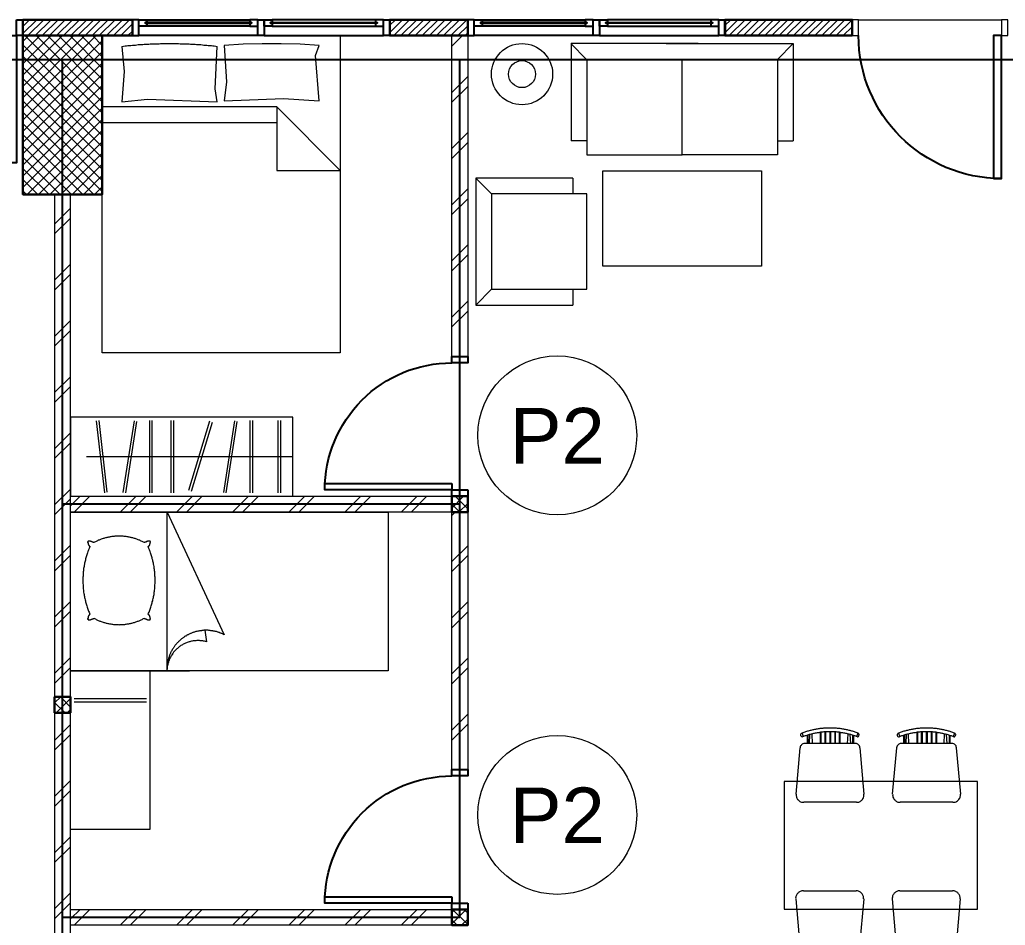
# Model space of a CAD drawing. Header units: millimetres. Extents: x -108 to 351, y -17 to 192.
# Drawn here: x 5.93 to 12.13, y 7.65 to 13.35 of the extents above; entities that cross this region are included whole.
import ezdxf
from ezdxf.enums import TextEntityAlignment as Align

# ---------------------------------------------------------------- set-up
doc = ezdxf.new("R2010")
doc.units = ezdxf.units.MM
for name, color, linetype, lineweight in [('ars', 11, 'Continuous', 0), ('KOL', 1, 'Continuous', 30), ('KOLOM', 4, 'Continuous', 9), ('lan', 7, 'Continuous', 15), ('NOT', 7, 'Continuous', 20), ('tem', 5, 'Continuous', 20)]:
    doc.layers.add(name, color=color, linetype=linetype, lineweight=lineweight)
doc.layers.add('as', color=1, linetype='Continuous', plot=False)
doc.layers.add('Kusen', color=30, linetype='Continuous')
doc.styles.add('S', font='simplex', dxfattribs={"width": 0.75})
doc.styles.get("Standard").update_dxf_attribs({"font": 'arial.ttf'})

# ---------------------------------------------------------------- blocks, each defined once
blk = doc.blocks.new('k2')
at = {"layer": 'ars'}
h = blk.add_hatch(dxfattribs=at)
h.set_pattern_fill('_USER', color=256, scale=0.05, angle=45, double=1, pattern_type=0)
h.set_pattern_definition([(45, (0, -5), (-0.03535534, 0.03535534), []), (135, (0, -5), (-0.03535534, -0.03535534), [])])
h.paths.add_polyline_path([(-0.25, -0.5), (0.25, -0.5), (0.25, 0.5), (-0.25, 0.5)])
at = {"layer": 'KOL'}
blk.add_lwpolyline([(-0.25, -0.5), (0.25, -0.5), (0.25, 0.5), (-0.25, 0.5)], close=True, dxfattribs=at)
blk = doc.blocks.new('K 10.10')
at = {"layer": 'ars'}
h = blk.add_hatch(dxfattribs=at)
h.set_pattern_fill('_USER', color=256, scale=0.05, angle=45, double=1, pattern_type=0)
h.set_pattern_definition([(45, (0, 0), (-0.035355339, 0.035355339), []), (135, (0, 0), (-0.035355339, -0.035355339), [])])
h.paths.add_polyline_path([(1560.5383, 1380.4069), (1560.6383, 1380.4069), (1560.6383, 1380.5069), (1560.5383, 1380.5069)])
at = {"layer": 'KOL'}
blk.add_lwpolyline([(1560.5383, 1380.4069), (1560.6383, 1380.4069), (1560.6383, 1380.5069), (1560.5383, 1380.5069)], close=True, dxfattribs=at)
blk = doc.blocks.new('P.80')
at = {"layer": 'Kusen'}
for points in [[(-69.8094, -74.8368), (-69.7694, -74.8368), (-69.7694, -74.0368), (-69.8094, -74.0368)], [(-70.6094, -74.9368), (-70.5694, -74.9368), (-70.5694, -74.8368), (-70.6094, -74.8368)], [(-69.7694, -74.9368), (-69.7294, -74.9368), (-69.7294, -74.8368), (-69.7694, -74.8368)]]:
    blk.add_lwpolyline(points, close=True, dxfattribs=at)
blk.add_arc((-69.7694, -74.8368), 0.8, 90, 180, dxfattribs=at)
blk = doc.blocks.new('BED1')
at = {"color": 0, "linetype": 'Continuous'}
for points in [[(1.9976, 0), (1.9976, 1.4976), (0, 1.4976), (0, 0), (1.9976, 0)], [(1.5484, 1.0993), (1.1489, 1.0993), (1.1489, 1.4976), (1.5484, 1.0993)], [(1.9346, 1.3656), (1.9443, 1.2458), (1.9467, 1.1259), (1.9467, 1.0061), (1.9443, 0.8862), (1.9346, 0.7663), (1.707, 0.7809), (1.586, 0.7663), (1.6017, 1.1404), (1.586, 1.3656), (1.8717, 1.3426), (1.9346, 1.3656)], [(1.4492, 1.0993), (1.4492, 0)], [(1.5484, 1.0993), (1.5484, 0)], [(1.9298, 0.1235), (1.7724, 0.138), (1.5799, 0.1235), (1.5981, 0.2833), (1.5799, 0.7228), (1.6634, 0.7094), (1.9298, 0.7228)], [(1.9298, 0.1235), (1.931, 0.1332), (1.9322, 0.1429), (1.9334, 0.1513), (1.9346, 0.161), (1.9346, 0.1707), (1.9358, 0.1804), (1.937, 0.1889), (1.9383, 0.1985), (1.9383, 0.2082), (1.9395, 0.2179), (1.9407, 0.2264), (1.9407, 0.2361), (1.9419, 0.2458), (1.9419, 0.2542), (1.9431, 0.2639), (1.9431, 0.2736), (1.9443, 0.2833), (1.9443, 0.2918), (1.9455, 0.3015), (1.9455, 0.3111), (1.9455, 0.3208), (1.9467, 0.3293), (1.9467, 0.339), (1.9467, 0.3487), (1.9467, 0.3584), (1.9479, 0.3668), (1.9479, 0.3765), (1.9479, 0.3862), (1.9479, 0.3959), (1.9479, 0.4044), (1.9479, 0.414), (1.9479, 0.4237), (1.9479, 0.4334), (1.9479, 0.4419), (1.9479, 0.4516), (1.9479, 0.4613), (1.9479, 0.4709), (1.9479, 0.4794), (1.9467, 0.4891), (1.9467, 0.4988), (1.9467, 0.5085), (1.9467, 0.5169), (1.9455, 0.5266), (1.9455, 0.5363), (1.9455, 0.546), (1.9443, 0.5545), (1.9443, 0.5642), (1.9431, 0.5738), (1.9431, 0.5835), (1.9419, 0.592), (1.9419, 0.6017), (1.9407, 0.6114), (1.9407, 0.6199), (1.9395, 0.6295), (1.9383, 0.6392), (1.9383, 0.6489), (1.937, 0.6574), (1.9358, 0.6671), (1.9346, 0.6768), (1.9346, 0.6864), (1.9334, 0.6949), (1.9322, 0.7046), (1.931, 0.7143), (1.9298, 0.7228)]]:
    blk.add_lwpolyline(points, dxfattribs=at)
blk = doc.blocks.new('LEMARI1')
for points in [[(0.6998, 0.4988), (-0.6998, 0.4988)], [(-0.6998, 0), (0.6998, 0), (0.6998, 0.4988), (-0.6998, 0.4988), (-0.6998, 0)], [(-0.5387, 0.4758), (-0.4855, 0.023)], [(-0.4685, 0.0254), (-0.5206, 0.477)], [(-0.3002, 0.4746), (-0.3705, 0.0242)], [(-0.3523, 0.0218), (-0.2821, 0.4709)], [(-0.2034, 0.477), (-0.2034, 0.0218)], [(-0.1852, 0.0218), (-0.1852, 0.477)], [(-0.0678, 0.477), (-0.0678, 0.0218)], [(-0.0496, 0.0218), (-0.0496, 0.477)], [(0.1755, 0.4722), (0.0436, 0.0363)], [(0.0605, 0.0315), (0.1937, 0.4673)], [(0.3317, 0.4746), (0.2627, 0.0242)], [(0.2797, 0.0218), (0.3499, 0.4709)], [(0.4286, 0.477), (0.4286, 0.0218)], [(0.4467, 0.0218), (0.4467, 0.477)], [(0.6053, 0.477), (0.6053, 0.0218)], [(0.6235, 0.0218), (0.6235, 0.477)], [(0.6998, 0.2494), (-0.5993, 0.2494)]]:
    blk.add_lwpolyline(points)
blk = doc.blocks.new('MEJA MAKAN')
for points in [[(0.4025, 1.2167), (-0.4025, 1.2167)], [(-0.4025, 1.2167), (-0.4025, 0)], [(0.4025, 0), (0.4025, 1.2167)], [(-0.6301, 1.1186), (-0.6362, 1.1174), (-0.641, 1.115), (-0.6447, 1.1126), (-0.6495, 1.109), (-0.6519, 1.1053), (-0.6544, 1.1005), (-0.6556, 1.0956), (-0.6568, 1.0896)], [(-0.3372, 1.1429), (-0.6301, 1.1186)], [(-0.2863, 1.0956), (-0.2863, 1.1005), (-0.2875, 1.1053), (-0.2887, 1.1102), (-0.29, 1.115), (-0.2924, 1.1199), (-0.2948, 1.1235), (-0.2984, 1.1271), (-0.3008, 1.1308), (-0.3057, 1.1344), (-0.3093, 1.1368), (-0.3142, 1.1392), (-0.3178, 1.1416), (-0.3226, 1.1429), (-0.3275, 1.1429), (-0.3323, 1.1441), (-0.3372, 1.1429)], [(0.3214, 1.1404), (0.3166, 1.1404), (0.3117, 1.1404), (0.3069, 1.1392), (0.3021, 1.138), (0.2972, 1.1368), (0.2936, 1.1344), (0.2887, 1.132), (0.2851, 1.1283), (0.2815, 1.1247), (0.2791, 1.1211), (0.2766, 1.1174), (0.2742, 1.1126), (0.2718, 1.1077), (0.2706, 1.1029), (0.2706, 1.0981), (0.2706, 1.0932)], [(0.3214, 1.1404), (0.6144, 1.115)], [(-0.7185, 1.1114), (-0.7209, 1.1053), (-0.7234, 1.0993), (-0.7258, 1.0944), (-0.727, 1.0884), (-0.7294, 1.0835), (-0.7306, 1.0775), (-0.7318, 1.0726), (-0.7343, 1.0666), (-0.7355, 1.0605), (-0.7367, 1.0557), (-0.7391, 1.0496), (-0.7403, 1.0436), (-0.7415, 1.0387), (-0.7427, 1.0327), (-0.7439, 1.0266), (-0.7452, 1.0218), (-0.7452, 1.0157), (-0.7464, 1.0097), (-0.7476, 1.0048), (-0.7488, 0.9988), (-0.7488, 0.9927), (-0.75, 0.9867), (-0.75, 0.9818), (-0.7512, 0.9758), (-0.7512, 0.9697), (-0.7524, 0.9637), (-0.7524, 0.9588), (-0.7524, 0.9528), (-0.7524, 0.9467), (-0.7536, 0.9407), (-0.7536, 0.9358), (-0.7536, 0.9298), (-0.7536, 0.9237), (-0.7536, 0.9177), (-0.7524, 0.9128), (-0.7524, 0.9068), (-0.7524, 0.9007), (-0.7524, 0.8947), (-0.7512, 0.8898), (-0.7512, 0.8838), (-0.75, 0.8777), (-0.75, 0.8717), (-0.7488, 0.8668), (-0.7488, 0.8608), (-0.7476, 0.8547), (-0.7464, 0.8487), (-0.7452, 0.8438), (-0.7452, 0.8378), (-0.7439, 0.8317), (-0.7427, 0.8269), (-0.7415, 0.8208), (-0.7403, 0.8148), (-0.7391, 0.8099), (-0.7367, 0.8039), (-0.7355, 0.7978), (-0.7343, 0.793), (-0.7318, 0.7869), (-0.7306, 0.7809), (-0.7294, 0.776), (-0.727, 0.77), (-0.7258, 0.7651), (-0.7234, 0.7591), (-0.7209, 0.7542), (-0.7185, 0.7482)], [(-0.6967, 1.1017), (-0.6992, 1.0969), (-0.7016, 1.092), (-0.7028, 1.0872), (-0.7052, 1.0811), (-0.7064, 1.0763), (-0.7088, 1.0702), (-0.71, 1.0654), (-0.7113, 1.0605), (-0.7125, 1.0545), (-0.7149, 1.0496), (-0.7161, 1.0436), (-0.7173, 1.0387), (-0.7185, 1.0327), (-0.7197, 1.0278), (-0.7209, 1.023), (-0.7222, 1.0169), (-0.7222, 1.0121), (-0.7234, 1.0061), (-0.7246, 1.0012), (-0.7246, 0.9952), (-0.7258, 0.9903), (-0.727, 0.9843), (-0.727, 0.9794), (-0.7282, 0.9734), (-0.7282, 0.9685), (-0.7282, 0.9625), (-0.7294, 0.9564), (-0.7294, 0.9516), (-0.7294, 0.9455), (-0.7294, 0.9407), (-0.7294, 0.9346), (-0.7294, 0.9298), (-0.7294, 0.9237), (-0.7294, 0.9189), (-0.7294, 0.9128), (-0.7294, 0.908), (-0.7294, 0.9019), (-0.7282, 0.8971), (-0.7282, 0.891), (-0.7282, 0.8862), (-0.727, 0.8801), (-0.727, 0.8753), (-0.7258, 0.8692), (-0.7246, 0.8644), (-0.7246, 0.8584), (-0.7234, 0.8535), (-0.7222, 0.8475), (-0.7222, 0.8426), (-0.7209, 0.8366), (-0.7197, 0.8317), (-0.7185, 0.8257), (-0.7173, 0.8208), (-0.7161, 0.8148), (-0.7149, 0.8099), (-0.7125, 0.8039), (-0.7113, 0.799), (-0.71, 0.7942), (-0.7076, 0.7881), (-0.7064, 0.7833), (-0.7052, 0.7772), (-0.7028, 0.7724), (-0.7016, 0.7676), (-0.6992, 0.7615), (-0.6967, 0.7567)], [(-0.7222, 1.1053), (-0.6992, 1.0969)], [(-0.6967, 1.1017), (-0.6979, 1.1053), (-0.7004, 1.1077), (-0.7028, 1.1102), (-0.7052, 1.1126), (-0.7088, 1.1126), (-0.7125, 1.1126), (-0.7161, 1.1126), (-0.7185, 1.1102)], [(-0.6568, 1.0593), (-0.7137, 1.0557)], [(-0.7076, 1.0751), (-0.6568, 1.0751)], [(-0.7076, 1.0714), (-0.6568, 1.0714)], [(-0.6568, 1.0896), (-0.6568, 0.77)], [(-0.2863, 1.0956), (-0.2863, 0.7639)], [(0.2706, 0.7615), (0.2706, 1.0932)], [(0.641, 1.0872), (0.6398, 1.0932), (0.6386, 1.0981), (0.6362, 1.1029), (0.6326, 1.1065), (0.6289, 1.1102), (0.6253, 1.1126), (0.6205, 1.115), (0.6144, 1.115)], [(0.641, 0.7676), (0.641, 1.0872)], [(0.6907, 1.0726), (0.641, 1.0726)], [(0.6931, 1.0678), (0.641, 1.0678)], [(0.641, 1.0569), (0.6967, 1.0545)], [(0.704, 1.1102), (0.7016, 1.1114), (0.6979, 1.1126), (0.6943, 1.1126), (0.6907, 1.1126), (0.687, 1.1102), (0.6846, 1.1077), (0.6822, 1.1041), (0.681, 1.1005)], [(0.6822, 0.7554), (0.6846, 0.7603), (0.6858, 0.7651), (0.6883, 0.7712), (0.6895, 0.776), (0.6919, 0.7809), (0.6931, 0.7869), (0.6943, 0.7918), (0.6967, 0.7978), (0.6979, 0.8027), (0.6992, 0.8075), (0.7004, 0.8136), (0.7016, 0.8184), (0.7028, 0.8245), (0.704, 0.8293), (0.7052, 0.8354), (0.7064, 0.8402), (0.7076, 0.8462), (0.7088, 0.8511), (0.7088, 0.8571), (0.71, 0.862), (0.7113, 0.868), (0.7113, 0.8729), (0.7125, 0.8789), (0.7125, 0.8838), (0.7137, 0.8898), (0.7137, 0.8947), (0.7137, 0.9007), (0.7137, 0.9056), (0.7149, 0.9116), (0.7149, 0.9165), (0.7149, 0.9225), (0.7149, 0.9274), (0.7149, 0.9334), (0.7149, 0.9383), (0.7149, 0.9443), (0.7137, 0.9504), (0.7137, 0.9552), (0.7137, 0.9613), (0.7137, 0.9661), (0.7125, 0.9722), (0.7125, 0.977), (0.7113, 0.9831), (0.7113, 0.9879), (0.71, 0.9939), (0.7088, 0.9988), (0.7088, 1.0048), (0.7076, 1.0097), (0.7064, 1.0157), (0.7052, 1.0206), (0.704, 1.0266), (0.7028, 1.0315), (0.7016, 1.0375), (0.7004, 1.0424), (0.6992, 1.0472), (0.6979, 1.0533), (0.6967, 1.0581), (0.6943, 1.0642), (0.6931, 1.069), (0.6919, 1.0738), (0.6895, 1.0799), (0.6883, 1.0847), (0.6858, 1.0896), (0.6846, 1.0956), (0.6822, 1.1005)], [(0.7052, 1.1041), (0.6834, 1.0969)], [(0.704, 0.747), (0.7064, 0.7518), (0.7076, 0.7579), (0.71, 0.7627), (0.7125, 0.7688), (0.7137, 0.7736), (0.7161, 0.7797), (0.7173, 0.7857), (0.7185, 0.7906), (0.7209, 0.7966), (0.7222, 0.8015), (0.7234, 0.8075), (0.7246, 0.8136), (0.7258, 0.8184), (0.727, 0.8245), (0.7282, 0.8305), (0.7294, 0.8366), (0.7306, 0.8414), (0.7318, 0.8475), (0.7331, 0.8535), (0.7331, 0.8584), (0.7343, 0.8644), (0.7343, 0.8705), (0.7355, 0.8765), (0.7355, 0.8814), (0.7367, 0.8874), (0.7367, 0.8935), (0.7379, 0.8995), (0.7379, 0.9044), (0.7379, 0.9104), (0.7379, 0.9165), (0.7379, 0.9225), (0.7379, 0.9274), (0.7379, 0.9334), (0.7379, 0.9395), (0.7379, 0.9455), (0.7379, 0.9504), (0.7379, 0.9564), (0.7367, 0.9625), (0.7367, 0.9685), (0.7355, 0.9734), (0.7355, 0.9794), (0.7343, 0.9855), (0.7343, 0.9915), (0.7331, 0.9964), (0.7331, 1.0024), (0.7318, 1.0085), (0.7306, 1.0145), (0.7294, 1.0194), (0.7282, 1.0254), (0.727, 1.0315), (0.7258, 1.0363), (0.7246, 1.0424), (0.7234, 1.0484), (0.7222, 1.0533), (0.7209, 1.0593), (0.7185, 1.0654), (0.7173, 1.0702), (0.7161, 1.0763), (0.7137, 1.0811), (0.7125, 1.0872), (0.71, 1.0932), (0.7076, 1.0981), (0.7064, 1.1041), (0.704, 1.109)], [(-0.6568, 1.04), (-0.7161, 1.0424)], [(0.641, 1.0375), (0.7004, 1.0412)], [(-0.7294, 0.9625), (-0.6568, 0.9625)], [(-0.7294, 0.9576), (-0.6568, 0.9576)], [(-0.7294, 0.9322), (-0.6568, 0.9322)], [(-0.7258, 0.9915), (-0.6568, 0.9915)], [(-0.7258, 0.9855), (-0.6568, 0.9855)], [(0.71, 0.9891), (0.641, 0.9891)], [(0.71, 0.9855), (0.641, 0.9855)], [(0.7125, 0.96), (0.641, 0.96)], [(0.7125, 0.9564), (0.641, 0.9564)], [(-0.7294, 0.9262), (-0.6568, 0.9262)], [(-0.7294, 0.9007), (-0.6568, 0.9007)], [(-0.7294, 0.8959), (-0.6568, 0.8959)], [(-0.7258, 0.8717), (-0.6568, 0.8717)], [(0.7137, 0.9298), (0.641, 0.9298)], [(0.7137, 0.9249), (0.641, 0.9249)], [(0.7125, 0.8983), (0.641, 0.8983)], [(0.7125, 0.8947), (0.641, 0.8947)], [(0.71, 0.8705), (0.641, 0.8705)], [(-0.7258, 0.8668), (-0.6568, 0.8668)], [(-0.6568, 0.8184), (-0.7161, 0.8148)], [(0.71, 0.8656), (0.641, 0.8656)], [(0.641, 0.8172), (0.7004, 0.8136)], [(-0.7209, 0.7518), (-0.6992, 0.7603)], [(-0.7197, 0.7482), (-0.7161, 0.7458), (-0.7125, 0.7446), (-0.7088, 0.7446), (-0.7052, 0.7458), (-0.7016, 0.747), (-0.6992, 0.7494), (-0.6979, 0.753), (-0.6967, 0.7567)], [(-0.6568, 0.799), (-0.7125, 0.8015)], [(-0.7088, 0.7893), (-0.6568, 0.7893)], [(-0.7076, 0.7833), (-0.6568, 0.7833)], [(-0.6568, 0.77), (-0.6556, 0.7651), (-0.6544, 0.7591), (-0.6519, 0.7554), (-0.6495, 0.7506), (-0.6447, 0.747), (-0.641, 0.7446), (-0.6362, 0.7433), (-0.6301, 0.7421)], [(-0.3372, 0.7167), (-0.3323, 0.7167), (-0.3275, 0.7167), (-0.3226, 0.7179), (-0.3178, 0.7191), (-0.3142, 0.7203), (-0.3093, 0.7228), (-0.3057, 0.7264), (-0.3008, 0.7288), (-0.2984, 0.7324), (-0.2948, 0.7361), (-0.2924, 0.7409), (-0.29, 0.7446), (-0.2887, 0.7494), (-0.2875, 0.7542), (-0.2863, 0.7591), (-0.2863, 0.7639)], [(0.2706, 0.7615), (0.2706, 0.7567), (0.2706, 0.7518), (0.2718, 0.747), (0.2742, 0.7421), (0.2766, 0.7373), (0.2791, 0.7337), (0.2815, 0.73), (0.2851, 0.7264), (0.2887, 0.7228), (0.2936, 0.7203), (0.2972, 0.7179), (0.3021, 0.7167), (0.3069, 0.7155), (0.3117, 0.7143), (0.3166, 0.7143), (0.3214, 0.7143)], [(0.6144, 0.7397), (0.6205, 0.7397), (0.6253, 0.7421), (0.6289, 0.7446), (0.6326, 0.7482), (0.6362, 0.7518), (0.6386, 0.7567), (0.6398, 0.7615), (0.641, 0.7676)], [(0.641, 0.7978), (0.6967, 0.8015)], [(0.6919, 0.7857), (0.641, 0.7857)], [(0.6907, 0.7809), (0.641, 0.7809)], [(0.6822, 0.7554), (0.6834, 0.7518), (0.6846, 0.7494), (0.6883, 0.747), (0.6907, 0.7458), (0.6943, 0.7446), (0.6979, 0.7446), (0.7004, 0.7458), (0.704, 0.747)], [(0.7064, 0.7518), (0.6834, 0.7603)], [(-0.3372, 0.7155), (-0.6301, 0.7421)], [(0.3214, 0.7131), (0.6144, 0.7385)], [(-0.7185, 0.5036), (-0.7209, 0.4976), (-0.7234, 0.4927), (-0.7258, 0.4867), (-0.727, 0.4818), (-0.7294, 0.4758), (-0.7306, 0.4697), (-0.7318, 0.4649), (-0.7343, 0.4588), (-0.7355, 0.454), (-0.7367, 0.4479), (-0.7391, 0.4419), (-0.7403, 0.437), (-0.7415, 0.431), (-0.7427, 0.4249), (-0.7439, 0.4201), (-0.7452, 0.414), (-0.7452, 0.408), (-0.7464, 0.4019), (-0.7476, 0.3971), (-0.7488, 0.391), (-0.7488, 0.385), (-0.75, 0.3801), (-0.75, 0.3741), (-0.7512, 0.368), (-0.7512, 0.362), (-0.7524, 0.3571), (-0.7524, 0.3511), (-0.7524, 0.345), (-0.7524, 0.339), (-0.7536, 0.3341), (-0.7536, 0.3281), (-0.7536, 0.322), (-0.7536, 0.316), (-0.7536, 0.3099), (-0.7524, 0.3051), (-0.7524, 0.299), (-0.7524, 0.293), (-0.7524, 0.2869), (-0.7512, 0.2821), (-0.7512, 0.276), (-0.75, 0.27), (-0.75, 0.2639), (-0.7488, 0.2591), (-0.7488, 0.253), (-0.7476, 0.247), (-0.7464, 0.2421), (-0.7452, 0.2361), (-0.7452, 0.23), (-0.7439, 0.224), (-0.7427, 0.2191), (-0.7415, 0.2131), (-0.7403, 0.207), (-0.7391, 0.2022), (-0.7367, 0.1961), (-0.7355, 0.1901), (-0.7343, 0.1852), (-0.7318, 0.1792), (-0.7306, 0.1743), (-0.7294, 0.1683), (-0.727, 0.1622), (-0.7258, 0.1574), (-0.7234, 0.1513), (-0.7209, 0.1465), (-0.7185, 0.1404)], [(-0.7222, 0.4976), (-0.6992, 0.4891)], [(-0.6967, 0.4952), (-0.6979, 0.4976), (-0.7004, 0.5012), (-0.7028, 0.5024), (-0.7052, 0.5048), (-0.7088, 0.5048), (-0.7125, 0.5048), (-0.7161, 0.5048), (-0.7185, 0.5036)], [(-0.6301, 0.5109), (-0.6362, 0.5097), (-0.641, 0.5073), (-0.6447, 0.5048), (-0.6495, 0.5012), (-0.6519, 0.4976), (-0.6544, 0.4927), (-0.6556, 0.4879), (-0.6568, 0.4818)], [(-0.3372, 0.5363), (-0.6301, 0.5109)], [(-0.2863, 0.4891), (-0.2863, 0.4939), (-0.2875, 0.4988), (-0.2887, 0.5036), (-0.29, 0.5073), (-0.2924, 0.5121), (-0.2948, 0.5157), (-0.2984, 0.5206), (-0.3008, 0.523), (-0.3057, 0.5266), (-0.3093, 0.5291), (-0.3142, 0.5315), (-0.3178, 0.5339), (-0.3226, 0.5351), (-0.3275, 0.5351), (-0.3323, 0.5363), (-0.3372, 0.5363)], [(0.3214, 0.5327), (0.3166, 0.5339), (0.3117, 0.5327), (0.3069, 0.5327), (0.3021, 0.5315), (0.2972, 0.5291), (0.2936, 0.5266), (0.2887, 0.5242), (0.2851, 0.5206), (0.2815, 0.5169), (0.2791, 0.5133), (0.2766, 0.5097), (0.2742, 0.5048), (0.2718, 0.5), (0.2706, 0.4952), (0.2706, 0.4903), (0.2706, 0.4855)], [(0.3214, 0.5339), (0.6144, 0.5073)], [(0.641, 0.4794), (0.6398, 0.4855), (0.6386, 0.4903), (0.6362, 0.4952), (0.6326, 0.4988), (0.6289, 0.5024), (0.6253, 0.5048), (0.6205, 0.5073), (0.6144, 0.5085)], [(0.704, 0.5024), (0.7016, 0.5036), (0.6979, 0.5048), (0.6943, 0.5061), (0.6907, 0.5048), (0.687, 0.5024), (0.6846, 0.5), (0.6822, 0.4964), (0.681, 0.4927)], [(0.7052, 0.4964), (0.6834, 0.4891)], [(0.704, 0.1392), (0.7064, 0.1441), (0.7076, 0.1501), (0.71, 0.155), (0.7125, 0.161), (0.7137, 0.1671), (0.7161, 0.1719), (0.7173, 0.178), (0.7185, 0.1828), (0.7209, 0.1889), (0.7222, 0.1949), (0.7234, 0.1998), (0.7246, 0.2058), (0.7258, 0.2119), (0.727, 0.2167), (0.7282, 0.2228), (0.7294, 0.2288), (0.7306, 0.2337), (0.7318, 0.2397), (0.7331, 0.2458), (0.7331, 0.2518), (0.7343, 0.2567), (0.7343, 0.2627), (0.7355, 0.2688), (0.7355, 0.2748), (0.7367, 0.2797), (0.7367, 0.2857), (0.7379, 0.2918), (0.7379, 0.2978), (0.7379, 0.3027), (0.7379, 0.3087), (0.7379, 0.3148), (0.7379, 0.3208), (0.7379, 0.3257), (0.7379, 0.3317), (0.7379, 0.3378), (0.7379, 0.3438), (0.7379, 0.3487), (0.7367, 0.3547), (0.7367, 0.3608), (0.7355, 0.3668), (0.7355, 0.3717), (0.7343, 0.3777), (0.7343, 0.3838), (0.7331, 0.3898), (0.7331, 0.3947), (0.7318, 0.4007), (0.7306, 0.4068), (0.7294, 0.4116), (0.7282, 0.4177), (0.727, 0.4237), (0.7258, 0.4286), (0.7246, 0.4346), (0.7234, 0.4407), (0.7222, 0.4455), (0.7209, 0.4516), (0.7185, 0.4576), (0.7173, 0.4625), (0.7161, 0.4685), (0.7137, 0.4746), (0.7125, 0.4794), (0.71, 0.4855), (0.7076, 0.4903), (0.7064, 0.4964), (0.704, 0.5012)], [(-0.6967, 0.4952), (-0.6992, 0.4891), (-0.7016, 0.4843), (-0.7028, 0.4794), (-0.7052, 0.4734), (-0.7064, 0.4685), (-0.7088, 0.4637), (-0.71, 0.4576), (-0.7113, 0.4528), (-0.7125, 0.4467), (-0.7149, 0.4419), (-0.7161, 0.437), (-0.7173, 0.431), (-0.7185, 0.4262), (-0.7197, 0.4201), (-0.7209, 0.4153), (-0.7222, 0.4092), (-0.7222, 0.4044), (-0.7234, 0.3983), (-0.7246, 0.3935), (-0.7246, 0.3874), (-0.7258, 0.3826), (-0.727, 0.3765), (-0.727, 0.3717), (-0.7282, 0.3656), (-0.7282, 0.3608), (-0.7282, 0.3547), (-0.7294, 0.3499), (-0.7294, 0.3438), (-0.7294, 0.339), (-0.7294, 0.3329), (-0.7294, 0.3281), (-0.7294, 0.322), (-0.7294, 0.316), (-0.7294, 0.3111), (-0.7294, 0.3051), (-0.7294, 0.3002), (-0.7294, 0.2942), (-0.7282, 0.2893), (-0.7282, 0.2833), (-0.7282, 0.2785), (-0.727, 0.2724), (-0.727, 0.2676), (-0.7258, 0.2615), (-0.7246, 0.2567), (-0.7246, 0.2506), (-0.7234, 0.2458), (-0.7222, 0.2397), (-0.7222, 0.2349), (-0.7209, 0.2288), (-0.7197, 0.224), (-0.7185, 0.2179), (-0.7173, 0.2131), (-0.7161, 0.207), (-0.7149, 0.2022), (-0.7125, 0.1973), (-0.7113, 0.1913), (-0.71, 0.1864), (-0.7076, 0.1804), (-0.7064, 0.1755), (-0.7052, 0.1707), (-0.7028, 0.1646), (-0.7016, 0.1598), (-0.6992, 0.155), (-0.6967, 0.1489)], [(-0.6568, 0.4322), (-0.7161, 0.4346)], [(-0.6568, 0.4516), (-0.7137, 0.4479)], [(-0.7076, 0.4685), (-0.6568, 0.4685)], [(-0.7076, 0.4637), (-0.6568, 0.4637)], [(-0.6568, 0.4818), (-0.6568, 0.1622)], [(-0.2863, 0.4879), (-0.2863, 0.1562)], [(0.2706, 0.1538), (0.2706, 0.4855)], [(0.641, 0.1598), (0.641, 0.4794)], [(0.6907, 0.4649), (0.641, 0.4649)], [(0.6931, 0.46), (0.641, 0.46)], [(0.641, 0.4492), (0.6967, 0.4467)], [(0.641, 0.431), (0.7004, 0.4346)], [(0.6822, 0.1477), (0.6846, 0.1525), (0.6858, 0.1586), (0.6883, 0.1634), (0.6895, 0.1683), (0.6919, 0.1743), (0.6931, 0.1792), (0.6943, 0.184), (0.6967, 0.1901), (0.6979, 0.1949), (0.6992, 0.201), (0.7004, 0.2058), (0.7016, 0.2107), (0.7028, 0.2167), (0.704, 0.2215), (0.7052, 0.2276), (0.7064, 0.2324), (0.7076, 0.2385), (0.7088, 0.2433), (0.7088, 0.2494), (0.71, 0.2542), (0.7113, 0.2603), (0.7113, 0.2651), (0.7125, 0.2712), (0.7125, 0.276), (0.7137, 0.2821), (0.7137, 0.2869), (0.7137, 0.293), (0.7137, 0.2978), (0.7149, 0.3039), (0.7149, 0.3087), (0.7149, 0.3148), (0.7149, 0.3208), (0.7149, 0.3257), (0.7149, 0.3317), (0.7149, 0.3366), (0.7137, 0.3426), (0.7137, 0.3475), (0.7137, 0.3535), (0.7137, 0.3584), (0.7125, 0.3644), (0.7125, 0.3692), (0.7113, 0.3753), (0.7113, 0.3801), (0.71, 0.3862), (0.7088, 0.391), (0.7088, 0.3971), (0.7076, 0.4019), (0.7064, 0.408), (0.7052, 0.4128), (0.704, 0.4189), (0.7028, 0.4237), (0.7016, 0.4298), (0.7004, 0.4346), (0.6992, 0.4407), (0.6979, 0.4455), (0.6967, 0.4504), (0.6943, 0.4564), (0.6931, 0.4613), (0.6919, 0.4673), (0.6895, 0.4722), (0.6883, 0.477), (0.6858, 0.4831), (0.6846, 0.4879), (0.6822, 0.4927)], [(-0.7258, 0.3838), (-0.6568, 0.3838)], [(-0.7258, 0.3789), (-0.6568, 0.3789)], [(0.71, 0.3814), (0.641, 0.3814)], [(0.71, 0.3777), (0.641, 0.3777)], [(-0.7294, 0.3547), (-0.6568, 0.3547)], [(-0.7294, 0.3499), (-0.6568, 0.3499)], [(-0.7294, 0.3245), (-0.6568, 0.3245)], [(-0.7294, 0.3184), (-0.6568, 0.3184)], [(0.7125, 0.3535), (0.641, 0.3535)], [(0.7125, 0.3487), (0.641, 0.3487)], [(0.7137, 0.322), (0.641, 0.322)], [(0.7137, 0.3172), (0.641, 0.3172)], [(-0.7294, 0.293), (-0.6568, 0.293)], [(-0.7294, 0.2881), (-0.6568, 0.2881)], [(-0.7258, 0.2639), (-0.6568, 0.2639)], [(-0.7258, 0.2603), (-0.6568, 0.2603)], [(0.7125, 0.2906), (0.641, 0.2906)], [(0.7125, 0.2869), (0.641, 0.2869)], [(0.71, 0.2627), (0.641, 0.2627)], [(0.71, 0.2579), (0.641, 0.2579)], [(-0.6568, 0.2107), (-0.7161, 0.207)], [(-0.6568, 0.1913), (-0.7125, 0.1949)], [(0.641, 0.2094), (0.7004, 0.207)], [(0.641, 0.1901), (0.6967, 0.1937)], [(-0.7209, 0.1441), (-0.6992, 0.1525)], [(-0.7197, 0.1404), (-0.7161, 0.138), (-0.7125, 0.1368), (-0.7088, 0.1368), (-0.7052, 0.138), (-0.7016, 0.1392), (-0.6992, 0.1416), (-0.6979, 0.1453), (-0.6967, 0.1489)], [(-0.7088, 0.1816), (-0.6568, 0.1816)], [(-0.7076, 0.1768), (-0.6568, 0.1768)], [(-0.6568, 0.1622), (-0.6556, 0.1574), (-0.6544, 0.1525), (-0.6519, 0.1477), (-0.6495, 0.1429), (-0.6447, 0.1404), (-0.641, 0.1368), (-0.6362, 0.1356), (-0.6301, 0.1344)], [(-0.3372, 0.109), (-0.6301, 0.1344)], [(-0.3372, 0.109), (-0.3323, 0.109), (-0.3275, 0.109), (-0.3226, 0.1102), (-0.3178, 0.1114), (-0.3142, 0.1138), (-0.3093, 0.115), (-0.3057, 0.1186), (-0.3008, 0.1211), (-0.2984, 0.1247), (-0.2948, 0.1283), (-0.2924, 0.1332), (-0.29, 0.1368), (-0.2887, 0.1416), (-0.2875, 0.1465), (-0.2863, 0.1513), (-0.2863, 0.1562)], [(0.2706, 0.1538), (0.2706, 0.1489), (0.2706, 0.1441), (0.2718, 0.1392), (0.2742, 0.1344), (0.2766, 0.1308), (0.2791, 0.1259), (0.2815, 0.1223), (0.2851, 0.1186), (0.2887, 0.1162), (0.2936, 0.1126), (0.2972, 0.1102), (0.3021, 0.109), (0.3069, 0.1077), (0.3117, 0.1065), (0.3166, 0.1065), (0.3214, 0.1065)], [(0.3214, 0.1053), (0.6144, 0.1308)], [(0.6144, 0.132), (0.6205, 0.1332), (0.6253, 0.1344), (0.6289, 0.1368), (0.6326, 0.1404), (0.6362, 0.1453), (0.6386, 0.1489), (0.6398, 0.155), (0.641, 0.1598)], [(0.6919, 0.178), (0.641, 0.178)], [(0.6907, 0.1731), (0.641, 0.1731)], [(0.6822, 0.1477), (0.6834, 0.1441), (0.6846, 0.1416), (0.6883, 0.1392), (0.6907, 0.138), (0.6943, 0.1368), (0.6979, 0.1368), (0.7004, 0.138), (0.704, 0.1392)], [(0.7064, 0.1441), (0.6834, 0.1525)], [(-0.4025, 0), (0.4025, 0)]]:
    blk.add_lwpolyline(points)
blk = doc.blocks.new('T. J1')
at = {"layer": 'Kusen'}
for p, q in [((-0.7188, 0.1), (-0.0688, 0.1)), ((0.7212, 0.1), (0.0712, 0.1)), ((-0.0188, 0), (-0.7688, 0)), ((-0.0688, 0.06), (-0.7188, 0.06)), ((0.0212, 0), (0.7712, 0)), ((0.0712, 0.06), (0.7212, 0.06))]:
    blk.add_line(p, q, dxfattribs=at)
for points in [[(-0.8088, 0), (-0.7688, 0), (-0.7688, 0.1), (-0.8088, 0.1)], [(-0.0188, 0), (0.0212, 0), (0.0212, 0.1), (-0.0188, 0.1)], [(0.8112, 0), (0.7712, 0), (0.7712, 0.1), (0.8112, 0.1)]]:
    blk.add_lwpolyline(points, close=True, dxfattribs=at)
for points in [[(-0.7188, 0.0775), (-0.7188, 0.06), (-0.7688, 0.06), (-0.7688, 0.1), (-0.7188, 0.1), (-0.7188, 0.0825), (-0.7288, 0.0825), (-0.7288, 0.0775), (-0.7188, 0.0775)], [(-0.0688, 0.0775), (-0.0688, 0.06), (-0.0188, 0.06), (-0.0188, 0.1), (-0.0688, 0.1), (-0.0688, 0.0825), (-0.0588, 0.0825), (-0.0588, 0.0775), (-0.0688, 0.0775)], [(0.0712, 0.0775), (0.0712, 0.06), (0.0212, 0.06), (0.0212, 0.1), (0.0712, 0.1), (0.0712, 0.0825), (0.0612, 0.0825), (0.0612, 0.0775), (0.0712, 0.0775)], [(0.7212, 0.0775), (0.7212, 0.06), (0.7712, 0.06), (0.7712, 0.1), (0.7212, 0.1), (0.7212, 0.0825), (0.7312, 0.0825), (0.7312, 0.0775), (0.7212, 0.0775)]]:
    blk.add_lwpolyline(points, dxfattribs=at)
at = {"layer": 'Kusen', "color": 141}
for points in [[(-0.7288, 0.0775), (-0.0588, 0.0775), (-0.0588, 0.0825), (-0.7288, 0.0825)], [(0.7312, 0.0775), (0.0612, 0.0775), (0.0612, 0.0825), (0.7312, 0.0825)]]:
    blk.add_lwpolyline(points, close=True, dxfattribs=at)
blk = doc.blocks.new('P-90')
at = {"layer": 'Kusen'}
blk.add_lwpolyline([(374.6908, -21.5979), (374.7408, -21.5979), (374.7408, -22.4979), (374.6908, -22.4979)], close=True, dxfattribs=at)
at = {"layer": 'Kusen', "lineweight": 9}
for points in [[(373.8008, -22.4979), (373.8408, -22.4979), (373.8408, -22.5979), (373.8008, -22.5979)], [(374.7408, -22.4979), (374.7808, -22.4979), (374.7808, -22.5979), (374.7408, -22.5979)]]:
    blk.add_lwpolyline(points, close=True, dxfattribs=at)
at = {"layer": 'Kusen'}
blk.add_arc((374.7408, -22.4979), 0.9, 90, 180, dxfattribs=at)
blk = doc.blocks.new('lt dasar')
at = {"layer": 'ars'}
h = blk.add_hatch(dxfattribs=at)
h.set_pattern_fill('ANSI31', color=256, scale=0.01, style=0)
h.set_pattern_definition([(45, (-8.97, 13.25), (-0.02245064, 0.02245064), [])])
h.paths.add_polyline_path([(5.95, 13.25), (6.6393, 13.25), (6.6393, 13.35), (5.95, 13.35)])
h = blk.add_hatch(dxfattribs=at)
h.set_pattern_fill('ANSI31', color=256, scale=0.01, style=0)
h.set_pattern_definition([(45, (0.740676, 13.25), (-0.02245064, 0.02245064), [])])
h.paths.add_polyline_path([(8.75, 13.25), (8.2593, 13.25), (8.2593, 13.35), (8.75, 13.35)])
h = blk.add_hatch(dxfattribs=at)
h.set_pattern_fill('ANSI31', color=256, scale=0.01, style=0)
h.set_pattern_definition([(45, (-1.36865, 13.25), (-0.02245064, 0.02245064), [])])
h.paths.add_polyline_path([(11.17, 13.25), (10.3686, 13.25), (10.3686, 13.35), (11.17, 13.35)])
h = blk.add_hatch(dxfattribs=at)
h.set_pattern_fill('TEMBOK', color=256, scale=0.25)
h.set_pattern_definition([(45, (0, 0), (-0.1767767, 0.1767767), []), (45, (0.0625, 0), (-0.1767767, 0.1767767), [])])
h.paths.add_polyline_path([(8.65, 11.23), (8.75, 11.23), (8.75, 13.25), (8.65, 13.25)])
h = blk.add_hatch(dxfattribs=at)
h.set_pattern_fill('TEMBOK', color=256, scale=0.25)
h.set_pattern_definition([(45, (6.2, 3.275), (-0.176777, 0.176777), []), (45, (6.2625, 3.275), (-0.176777, 0.176777), [])])
h.paths.add_polyline_path([(6.25, 12.25), (6.15, 12.25), (6.1499, 9.0875), (6.2499, 9.0875)])
h = blk.add_hatch(dxfattribs=at)
h.set_pattern_fill('TEMBOK', color=256, scale=0.25)
h.set_pattern_definition([(225, (24.75, 16), (0.1767767, -0.1767767), []), (225, (24.6875, 16), (0.1767767, -0.1767767), [])])
h.paths.add_polyline_path([(8.65, 10.35), (8.65, 10.25), (6.25, 10.25), (6.25, 10.35)])
h = blk.add_hatch(dxfattribs=at)
h.set_pattern_fill('TEMBOK', color=256, scale=0.25)
h.set_pattern_definition([(45, (-9e-14, -2.6), (-0.1767767, 0.1767767), []), (45, (0.0625, -2.6), (-0.1767767, 0.1767767), [])])
h.paths.add_polyline_path([(8.65, 8.63), (8.75, 8.63), (8.75, 10.25), (8.65, 10.25)])
h = blk.add_hatch(dxfattribs=at)
h.set_pattern_fill('TEMBOK', color=256, scale=0.25)
h.set_pattern_definition([(45, (6.2, 4.975), (-0.176777, 0.176777), []), (45, (6.2625, 4.975), (-0.176777, 0.176777), [])])
h.paths.add_polyline_path([(6.25, 8.9875), (6.15, 8.9875), (6.15, 5.55), (6.25, 5.55)])
h = blk.add_hatch(dxfattribs=at)
h.set_pattern_fill('TEMBOK', color=256, scale=0.25)
h.set_pattern_definition([(225, (24.75, 13.4), (0.1767767, -0.1767767), []), (225, (24.6875, 13.4), (0.1767767, -0.1767767), [])])
h.paths.add_polyline_path([(8.65, 7.75), (8.65, 7.65), (6.25, 7.65), (6.25, 7.75)])
for p, q in [((6.4994, 9.2512), (6.9982, 9.2512)), ((6.2718, 9.0575), (6.727, 9.0575))]:
    blk.add_line(p, q, dxfattribs=at)
for points in [[(6.25, 9.2512), (6.25, 10.25), (8.2488, 10.25), (8.2488, 9.2512)], [(6.7488, 8.2524), (6.25, 8.2524), (6.25, 9.2512), (6.7488, 9.2512)]]:
    blk.add_lwpolyline(points, close=True, dxfattribs=at)
for points in [[(6.8577, 9.2512), (6.8577, 10.25)], [(6.8577, 10.25), (7.2173, 9.4776)], [(6.3965, 10.0587), (6.3965, 10.0587), (6.3941, 10.0587), (6.3941, 10.0599), (6.3929, 10.0599), (6.3929, 10.0611), (6.3916, 10.0611), (6.3916, 10.0623), (6.388, 10.0623), (6.388, 10.0623), (6.3856, 10.0623), (6.3856, 10.0636), (6.382, 10.0636), (6.382, 10.0648), (6.3808, 10.0648), (6.3808, 10.0648), (6.3783, 10.0648), (6.3783, 10.066), (6.3759, 10.066), (6.3759, 10.0672), (6.3723, 10.0672), (6.3723, 10.0684), (6.3699, 10.0684), (6.3699, 10.0684), (6.3626, 10.0684), (6.3626, 10.0684), (6.3602, 10.0684), (6.3602, 10.0672), (6.3602, 10.0672), (6.3602, 10.0648), (6.359, 10.0648), (6.359, 10.0636), (6.3577, 10.0636), (6.3577, 10.0599), (6.359, 10.0599), (6.359, 10.0587), (6.3602, 10.0587), (6.3602, 10.0502), (6.3602, 10.0502), (6.3602, 10.0478), (6.3614, 10.0478), (6.3614, 10.0466), (6.3626, 10.0466), (6.3626, 10.043), (6.365, 10.043), (6.365, 10.0406), (6.3662, 10.0406), (6.3662, 10.0393), (6.3674, 10.0393), (6.3674, 10.0369), (6.3699, 10.0369), (6.3699, 10.0357), (6.3711, 10.0357), (6.3711, 10.0345), (6.3723, 10.0345), (6.3723, 10.0345), (6.3723, 10.0345), (6.3723, 10.0333)], [(6.7149, 10.0587), (6.71, 10.0611), (6.7052, 10.0636), (6.7004, 10.066), (6.6955, 10.0684), (6.6907, 10.0708), (6.6858, 10.0732), (6.681, 10.0745), (6.6762, 10.0769), (6.6713, 10.0781), (6.6665, 10.0805), (6.6616, 10.0817), (6.6568, 10.0841), (6.6519, 10.0854), (6.6471, 10.0866), (6.6423, 10.0878), (6.6362, 10.089), (6.6314, 10.0902), (6.6265, 10.0914), (6.6217, 10.0926), (6.6168, 10.0938), (6.612, 10.095), (6.6059, 10.095), (6.6011, 10.0962), (6.5962, 10.0962), (6.5914, 10.0975), (6.5866, 10.0975), (6.5805, 10.0987), (6.5757, 10.0987), (6.5708, 10.0987), (6.566, 10.0987), (6.5599, 10.0999), (6.5551, 10.0999), (6.5502, 10.0999), (6.5454, 10.0987), (6.5406, 10.0987), (6.5345, 10.0987), (6.5297, 10.0987), (6.5248, 10.0975), (6.52, 10.0975), (6.5139, 10.0962), (6.5091, 10.0962), (6.5042, 10.095), (6.4994, 10.095), (6.4946, 10.0938), (6.4897, 10.0926), (6.4837, 10.0914), (6.4788, 10.0902), (6.474, 10.089), (6.4691, 10.0878), (6.4643, 10.0866), (6.4594, 10.0854), (6.4546, 10.0841), (6.4498, 10.0817), (6.4437, 10.0805), (6.4389, 10.0781), (6.434, 10.0769), (6.4292, 10.0745), (6.4243, 10.0732), (6.4195, 10.0708), (6.4159, 10.0684), (6.411, 10.066), (6.4062, 10.0636), (6.4013, 10.0611), (6.3965, 10.0587)], [(6.7391, 10.0345), (6.7403, 10.0345), (6.7403, 10.0345), (6.7403, 10.0345), (6.7403, 10.0357), (6.7415, 10.0357), (6.7415, 10.0369), (6.7427, 10.0369), (6.7427, 10.0393), (6.7439, 10.0393), (6.7439, 10.0406), (6.7464, 10.0406), (6.7464, 10.043), (6.7488, 10.043), (6.7488, 10.0466), (6.7488, 10.0466), (6.7488, 10.0478), (6.75, 10.0478), (6.75, 10.0502), (6.7512, 10.0502), (6.7512, 10.0587), (6.7524, 10.0587), (6.7524, 10.0599), (6.7524, 10.0599), (6.7524, 10.0636), (6.7524, 10.0636), (6.7524, 10.0648), (6.7512, 10.0648), (6.7512, 10.0672), (6.75, 10.0672), (6.75, 10.0684), (6.7488, 10.0684), (6.7488, 10.0684), (6.7415, 10.0684), (6.7415, 10.0684), (6.7391, 10.0684), (6.7391, 10.0672), (6.7343, 10.0672), (6.7343, 10.066), (6.7318, 10.066), (6.7318, 10.0648), (6.7306, 10.0648), (6.7306, 10.0648), (6.7282, 10.0648), (6.7282, 10.0636), (6.7258, 10.0636), (6.7258, 10.0623), (6.7234, 10.0623), (6.7234, 10.0623), (6.7209, 10.0623), (6.7209, 10.0611), (6.7185, 10.0611), (6.7185, 10.0599), (6.7161, 10.0599), (6.7161, 10.0587), (6.7149, 10.0587), (6.7149, 10.0587)], [(6.3723, 10.0333), (6.3699, 10.0272), (6.3662, 10.0212), (6.3638, 10.0139), (6.3614, 10.0079), (6.359, 10.0018), (6.3565, 9.9946), (6.3541, 9.9885), (6.3529, 9.9812), (6.3505, 9.9752), (6.3481, 9.9691), (6.3469, 9.9619), (6.3444, 9.9558), (6.3432, 9.9485), (6.342, 9.9425), (6.3396, 9.9352), (6.3384, 9.9292), (6.3372, 9.9219), (6.336, 9.9159), (6.3347, 9.9086), (6.3335, 9.9025), (6.3323, 9.8953), (6.3323, 9.888), (6.3311, 9.882), (6.3299, 9.8747), (6.3299, 9.8686), (6.3287, 9.8614), (6.3287, 9.8553), (6.3287, 9.8481), (6.3275, 9.8408), (6.3275, 9.8347), (6.3275, 9.8275), (6.3275, 9.8214), (6.3275, 9.8142), (6.3275, 9.8069), (6.3275, 9.8008), (6.3287, 9.7936), (6.3287, 9.7875), (6.3287, 9.7803), (6.3299, 9.773), (6.3299, 9.7669), (6.3311, 9.7597), (6.3323, 9.7536), (6.3323, 9.7464), (6.3335, 9.7391), (6.3347, 9.7331), (6.336, 9.7258), (6.3372, 9.7197), (6.3384, 9.7125), (6.3396, 9.7064), (6.342, 9.6992), (6.3432, 9.6931), (6.3444, 9.6858), (6.3469, 9.6798), (6.3481, 9.6725), (6.3505, 9.6665), (6.3529, 9.6604), (6.3541, 9.6531), (6.3565, 9.6471), (6.359, 9.6398), (6.3614, 9.6338), (6.3638, 9.6277), (6.3662, 9.6205), (6.3699, 9.6144), (6.3723, 9.6084)], [(6.7379, 9.6084), (6.7403, 9.6144), (6.7439, 9.6217), (6.7464, 9.6277), (6.7488, 9.6338), (6.7512, 9.6398), (6.7536, 9.6471), (6.7548, 9.6531), (6.7573, 9.6604), (6.7597, 9.6665), (6.7609, 9.6725), (6.7633, 9.6798), (6.7645, 9.6858), (6.7669, 9.6931), (6.7682, 9.6992), (6.7694, 9.7064), (6.7718, 9.7125), (6.773, 9.7197), (6.7742, 9.7258), (6.7754, 9.7331), (6.7766, 9.7391), (6.7766, 9.7464), (6.7778, 9.7536), (6.7791, 9.7597), (6.7803, 9.7669), (6.7803, 9.773), (6.7815, 9.7803), (6.7815, 9.7875), (6.7815, 9.7936), (6.7827, 9.8008), (6.7827, 9.8069), (6.7827, 9.8142), (6.7827, 9.8214), (6.7827, 9.8275), (6.7827, 9.8347), (6.7827, 9.8408), (6.7815, 9.8481), (6.7815, 9.8553), (6.7815, 9.8614), (6.7803, 9.8686), (6.7803, 9.8747), (6.7791, 9.882), (6.7778, 9.8892), (6.7766, 9.8953), (6.7766, 9.9025), (6.7754, 9.9086), (6.7742, 9.9159), (6.773, 9.9219), (6.7718, 9.9292), (6.7694, 9.9352), (6.7682, 9.9425), (6.7669, 9.9485), (6.7645, 9.9558), (6.7633, 9.9619), (6.7609, 9.9691), (6.7597, 9.9752), (6.7573, 9.9812), (6.7548, 9.9885), (6.7536, 9.9946), (6.7512, 10.0018), (6.7488, 10.0079), (6.7464, 10.0139), (6.7427, 10.0212), (6.7403, 10.0272), (6.7379, 10.0333)], [(6.7391, 10.0333), (6.7391, 10.0345)], [(6.3723, 9.6071), (6.3723, 9.6071), (6.3723, 9.6071), (6.3723, 9.6059), (6.3711, 9.6059), (6.3699, 9.6059), (6.3699, 9.6035), (6.3674, 9.6035), (6.3674, 9.6011), (6.3662, 9.6011), (6.3662, 9.6011), (6.365, 9.6011), (6.365, 9.5987), (6.3626, 9.5987), (6.3626, 9.595), (6.3614, 9.595), (6.3614, 9.5926), (6.3602, 9.5926), (6.3602, 9.5914), (6.3602, 9.5914), (6.3602, 9.5817), (6.359, 9.5817), (6.359, 9.5805), (6.3577, 9.5805), (6.3577, 9.5769), (6.359, 9.5769), (6.359, 9.5769), (6.3602, 9.5769), (6.3602, 9.5732), (6.3602, 9.5732), (6.3602, 9.5732), (6.3626, 9.5732), (6.3626, 9.572), (6.3699, 9.572), (6.3699, 9.5732), (6.3723, 9.5732), (6.3723, 9.5732), (6.3759, 9.5732), (6.3759, 9.5745), (6.3783, 9.5745), (6.3783, 9.5757), (6.3808, 9.5757), (6.3808, 9.5769), (6.382, 9.5769), (6.382, 9.5769), (6.3856, 9.5769), (6.3856, 9.5781), (6.388, 9.5781), (6.388, 9.5793), (6.3916, 9.5793), (6.3916, 9.5793), (6.3929, 9.5793), (6.3929, 9.5805), (6.3941, 9.5805), (6.3941, 9.5817), (6.3965, 9.5817), (6.3965, 9.5829)], [(6.3965, 9.5829), (6.4013, 9.5805), (6.4062, 9.5781), (6.411, 9.5757), (6.4159, 9.5732), (6.4195, 9.5708), (6.4243, 9.5684), (6.4292, 9.5672), (6.434, 9.5648), (6.4389, 9.5636), (6.4437, 9.5611), (6.4498, 9.5599), (6.4546, 9.5575), (6.4594, 9.5563), (6.4643, 9.5551), (6.4691, 9.5539), (6.474, 9.5527), (6.4788, 9.5515), (6.4837, 9.5502), (6.4897, 9.549), (6.4946, 9.5478), (6.4994, 9.5466), (6.5042, 9.5466), (6.5091, 9.5454), (6.5139, 9.5454), (6.52, 9.5442), (6.5248, 9.5442), (6.5297, 9.543), (6.5345, 9.543), (6.5406, 9.543), (6.5454, 9.543), (6.5502, 9.543), (6.5551, 9.5418), (6.5611, 9.543), (6.566, 9.543), (6.5708, 9.543), (6.5757, 9.543), (6.5805, 9.543), (6.5866, 9.5442), (6.5914, 9.5442), (6.5962, 9.5454), (6.6011, 9.5454), (6.6059, 9.5466), (6.612, 9.5466), (6.6168, 9.5478), (6.6217, 9.549), (6.6265, 9.5502), (6.6314, 9.5515), (6.6362, 9.5527), (6.6423, 9.5539), (6.6471, 9.5551), (6.6519, 9.5563), (6.6568, 9.5575), (6.6616, 9.5599), (6.6665, 9.5611), (6.6713, 9.5636), (6.6762, 9.5648), (6.681, 9.5672), (6.6858, 9.5684), (6.6907, 9.5708), (6.6955, 9.5732), (6.7004, 9.5757), (6.7052, 9.5781), (6.71, 9.5805), (6.7149, 9.5829)], [(6.7149, 9.5829), (6.7149, 9.5817), (6.7161, 9.5817), (6.7161, 9.5805), (6.7185, 9.5805), (6.7185, 9.5793), (6.7209, 9.5793), (6.7209, 9.5793), (6.7234, 9.5793), (6.7234, 9.5781), (6.7258, 9.5781), (6.7258, 9.5769), (6.7282, 9.5769), (6.7282, 9.5769), (6.7306, 9.5769), (6.7306, 9.5757), (6.7318, 9.5757), (6.7318, 9.5745), (6.7343, 9.5745), (6.7343, 9.5732), (6.7391, 9.5732), (6.7391, 9.5732), (6.7415, 9.5732), (6.7415, 9.572), (6.7488, 9.572), (6.7488, 9.5732), (6.75, 9.5732), (6.75, 9.5732), (6.7512, 9.5732), (6.7512, 9.5769), (6.7524, 9.5769), (6.7524, 9.5769), (6.7524, 9.5769), (6.7524, 9.5805), (6.7524, 9.5805), (6.7524, 9.5817), (6.7512, 9.5817), (6.7512, 9.5914), (6.75, 9.5914), (6.75, 9.5926), (6.7488, 9.5926), (6.7488, 9.595), (6.7488, 9.595), (6.7488, 9.5987), (6.7464, 9.5987), (6.7464, 9.6011), (6.7439, 9.6011), (6.7439, 9.6011), (6.7427, 9.6011), (6.7427, 9.6035), (6.7415, 9.6035), (6.7415, 9.6059), (6.7403, 9.6059), (6.7403, 9.6059), (6.7403, 9.6071), (6.7391, 9.6071), (6.7391, 9.6071)], [(7.2173, 9.4788), (7.2137, 9.48), (7.21, 9.4824), (7.2064, 9.4837), (7.2028, 9.4861), (7.1992, 9.4873), (7.1955, 9.4885), (7.1907, 9.4897), (7.187, 9.4921), (7.1834, 9.4933), (7.1798, 9.4946), (7.1762, 9.4958), (7.1725, 9.497), (7.1677, 9.4982), (7.164, 9.4994), (7.1604, 9.4994), (7.1568, 9.5006), (7.1531, 9.5018), (7.1483, 9.5018), (7.1447, 9.503), (7.141, 9.5042), (7.1374, 9.5042), (7.1326, 9.5042), (7.1289, 9.5054), (7.1253, 9.5054), (7.1205, 9.5054), (7.1168, 9.5067), (7.1132, 9.5067), (7.1096, 9.5067), (7.1047, 9.5067), (7.1011, 9.5067), (7.0975, 9.5067), (7.0926, 9.5067), (7.089, 9.5067), (7.0854, 9.5054), (7.0817, 9.5054), (7.0769, 9.5054), (7.0732, 9.5042), (7.0696, 9.5042), (7.066, 9.5042), (7.0611, 9.503), (7.0575, 9.5018), (7.0539, 9.5018), (7.0502, 9.5006), (7.0454, 9.4994), (7.0418, 9.4994), (7.0381, 9.4982), (7.0345, 9.497), (7.0309, 9.4958), (7.026, 9.4946), (7.0224, 9.4933), (7.0188, 9.4921), (7.0151, 9.4909), (7.0115, 9.4885), (7.0079, 9.4873), (7.0042, 9.4861), (7.0006, 9.4849), (6.997, 9.4824), (6.9933, 9.4812), (6.9897, 9.4788), (6.9861, 9.4776), (6.9824, 9.4752), (6.9788, 9.4728), (6.9752, 9.4703), (6.9715, 9.4691), (6.9679, 9.4667), (6.9643, 9.4643), (6.9619, 9.4619), (6.9582, 9.4594), (6.9546, 9.457), (6.9522, 9.4546), (6.9485, 9.4522), (6.9449, 9.4498), (6.9425, 9.4473), (6.9389, 9.4449), (6.9364, 9.4413), (6.9328, 9.4389), (6.9304, 9.4364), (6.928, 9.4328), (6.9243, 9.4304), (6.9219, 9.428), (6.9195, 9.4243), (6.9171, 9.4219), (6.9134, 9.4183), (6.911, 9.4159), (6.9086, 9.4122), (6.9062, 9.4086), (6.9038, 9.4062), (6.9013, 9.4025), (6.9001, 9.3989), (6.8977, 9.3965), (6.8953, 9.3929), (6.8929, 9.3892), (6.8904, 9.3856), (6.8892, 9.382), (6.8868, 9.3795), (6.8856, 9.3759), (6.8832, 9.3723), (6.882, 9.3686), (6.8795, 9.365), (6.8783, 9.3614), (6.8771, 9.3577), (6.8747, 9.3541), (6.8735, 9.3505), (6.8723, 9.3469), (6.8711, 9.3432), (6.8699, 9.3396), (6.8686, 9.3347), (6.8674, 9.3311), (6.8662, 9.3275), (6.865, 9.3238), (6.8638, 9.3202), (6.8626, 9.3154), (6.8626, 9.3117), (6.8614, 9.3081), (6.8602, 9.3045), (6.8602, 9.2996), (6.859, 9.296), (6.859, 9.2924), (6.8577, 9.2887), (6.8577, 9.2839), (6.8577, 9.2803), (6.8565, 9.2766), (6.8565, 9.2718), (6.8565, 9.2682), (6.8565, 9.2633), (6.8565, 9.2597), (6.8565, 9.2561), (6.8565, 9.2512)], [(7.095, 9.5067), (7.1047, 9.434)], [(7.1047, 9.4352), (7.0987, 9.4364), (7.0938, 9.4377), (7.0878, 9.4389), (7.0829, 9.4401), (7.0769, 9.4401), (7.072, 9.4413), (7.066, 9.4413), (7.0611, 9.4425), (7.0551, 9.4425), (7.049, 9.4425), (7.0442, 9.4425), (7.0381, 9.4413), (7.0333, 9.4413), (7.0272, 9.4401), (7.0224, 9.4401), (7.0163, 9.4389), (7.0115, 9.4377), (7.0054, 9.4364), (7.0006, 9.4352), (6.9958, 9.434), (6.9897, 9.4316), (6.9849, 9.4304), (6.98, 9.428), (6.974, 9.4268), (6.9691, 9.4243), (6.9643, 9.4219), (6.9594, 9.4195), (6.9546, 9.4159), (6.9498, 9.4134), (6.9449, 9.411), (6.9401, 9.4074), (6.9352, 9.4038), (6.9316, 9.4001), (6.9268, 9.3965), (6.9231, 9.3929), (6.9183, 9.3892), (6.9146, 9.3856), (6.911, 9.382), (6.9062, 9.3771), (6.9025, 9.3735), (6.8989, 9.3699), (6.8965, 9.365), (6.8929, 9.3602), (6.8892, 9.3553), (6.8868, 9.3517), (6.8844, 9.3469), (6.8808, 9.342), (6.8783, 9.3372), (6.8759, 9.3323), (6.8735, 9.3275), (6.8711, 9.3214), (6.8699, 9.3166), (6.8674, 9.3117), (6.8662, 9.3069), (6.8638, 9.3008), (6.8626, 9.296), (6.8614, 9.29), (6.8602, 9.2851), (6.859, 9.2791), (6.859, 9.2742), (6.8577, 9.2682), (6.8577, 9.2633), (6.8565, 9.2573), (6.8565, 9.2512)], [(6.727, 9.0757), (6.2718, 9.0757)]]:
    blk.add_lwpolyline(points, dxfattribs=at)
at = {"layer": 'as'}
for p, q in [((0, 13.1), (74.4, 13.1)), ((6.2, -1.4), (6.2, 13.1)), ((8.7, 7.7), (8.7, 13.1)), ((8.7, 10.3), (6.2, 10.3)), ((8.7, 7.7), (6.2, 7.7))]:
    blk.add_line(p, q, dxfattribs=at)
at = {"layer": 'KOL'}
for points in [[(5.95, 13.25), (6.6393, 13.25), (6.6393, 13.35), (5.95, 13.35)], [(8.75, 13.25), (8.2593, 13.25), (8.2593, 13.35), (8.75, 13.35)], [(11.17, 13.25), (10.3686, 13.25), (10.3686, 13.35), (11.17, 13.35)]]:
    blk.add_lwpolyline(points, close=True, dxfattribs=at)
at = {"layer": 'lan'}
for p, q in [((11.21, 13.35), (12.11, 13.35)), ((8.8993, 12.2533), (8.8, 12.3525)), ((8.8993, 11.654), (8.8, 11.5535))]:
    blk.add_line(p, q, dxfattribs=at)
at = {"layer": 'lan', "linetype": 'Continuous'}
for points in [[(9.4985, 13.0995), (9.3993, 13.2)], [(10.1995, 13.2), (9.4005, 13.2), (9.4005, 12.5886)], [(9.9998, 13.2), (10.7988, 13.2), (10.7988, 12.5886)], [(10.6995, 13.0995), (10.7988, 13.2)], [(9.4998, 12.499), (10.099, 12.499), (10.099, 13.0995), (9.4998, 13.0995), (9.4998, 12.499)], [(10.6995, 12.499), (10.099, 12.499), (10.099, 13.0995), (10.6995, 13.0995), (10.6995, 12.499)], [(9.4998, 12.5886), (9.4005, 12.5886)], [(10.6995, 12.5886), (10.7988, 12.5886)], [(9.4114, 12.3525), (8.8, 12.3525), (8.8, 11.5535), (9.4114, 11.5535)], [(9.4114, 12.3525), (9.4114, 12.2533)], [(9.4998, 11.654), (9.4998, 12.2533), (8.8993, 12.2533), (8.8993, 11.654), (9.4998, 11.654)], [(9.4114, 11.654), (9.4114, 11.5535)]]:
    blk.add_lwpolyline(points, dxfattribs=at)
at = {"layer": 'lan'}
blk.add_lwpolyline([(10.5998, 11.799), (9.5998, 11.799), (9.5998, 12.399), (10.5998, 12.399)], close=True, dxfattribs=at)
at = {"layer": 'lan', "linetype": 'Continuous'}
for radius in [0.1925, 0.0849]:
    blk.add_circle((9.0918, 13.0075), radius, dxfattribs=at)
at = {"layer": 'tem'}
for points in [[(8.65, 11.23), (8.65, 13.25), (8.75, 13.25), (8.75, 11.23)], [(6.25, 10.35), (8.65, 10.35), (8.65, 10.25), (6.25, 10.25)], [(8.65, 8.63), (8.65, 10.25), (8.75, 10.25), (8.75, 8.63)], [(6.25, 7.75), (8.65, 7.75), (8.65, 7.65), (6.25, 7.65)]]:
    blk.add_lwpolyline(points, close=True, dxfattribs=at)
at = {"layer": 'tem', "ltscale": 2}
for points in [[(6.25, 12.25), (6.15, 12.25), (6.15, 9.0875), (6.25, 9.0875)], [(6.25, 8.9875), (6.15, 8.9875), (6.15, 5.55), (6.25, 5.55)]]:
    blk.add_lwpolyline(points, close=True, dxfattribs=at)
at = {"layer": 'ars', "xscale": -1, "rotation": 270}
blk.add_blockref('BED1', (6.45, 11.2524), dxfattribs=at)
at = {"layer": 'ars'}
blk.add_blockref('LEMARI1', (6.9498, 10.35), dxfattribs=at)
at = {"layer": 'ars', "rotation": 90.00000000000001}
blk.add_blockref('MEJA MAKAN', (11.9581, 8.1536), dxfattribs=at)
at = {"layer": 'KOL', "rotation": 180}
blk.add_blockref('k2', (6.2, 12.75), dxfattribs=at)
at = {"layer": 'KOLOM', "extrusion": (0, 0, -1), "zscale": -1, "rotation": 180}
for p in [(1551.8883, 1390.7569), (1551.8883, 1388.1569)]:
    blk.add_blockref('K 10.10', p, dxfattribs=at)
at = {"layer": 'KOLOM', "extrusion": (0, 0, -1), "zscale": -1}
blk.add_blockref('K 10.10', (-1566.7883, -1371.4194), dxfattribs=at)
at = {"layer": 'Kusen', "xscale": -1}
for name, p, rotation in [('P.80', (75.6794, -61.5868), 180), ('P-90', (-362.6308, -9.2479), 180), ('P.80', (-66.1868, -59.3794), 90.00000000000007), ('P.80', (-66.1868, -61.9794), 90.00000000000007)]:
    blk.add_blockref(name, p, dxfattribs=dict(at, rotation=rotation))
for p in [(7.4505, 13.25), (9.5612, 13.25)]:
    blk.add_blockref('T. J1', p, dxfattribs=at)
blk = doc.blocks.new('NAV')
blk.add_circle((0, -0.4), 0.4)
at = {"style": 'S', "width": 0.75, "flags": 4}
blk.add_attdef('AV', text='', height=0.3, dxfattribs=at).set_placement((0, -0.4), align=Align.MIDDLE)

msp = doc.modelspace()

# ---------------------------------------------------------------- block references
at = {"layer": 'lan'}
msp.add_blockref('lt dasar', (0, 0), dxfattribs=at)
at = {"layer": 'NOT'}
ref = msp.add_blockref('NAV', (9.31339, 11.23391), dxfattribs=dict(at, xscale=1.25, yscale=1.25, zscale=1.25))
ref.add_attrib('AV', 'P2', dxfattribs={"layer": '0', "height": 0.35, "flags": 4}).set_placement((9.31339, 10.73391), align=Align.MIDDLE)
ref = msp.add_blockref('NAV', (9.31339, 8.84456), dxfattribs=dict(at, xscale=1.25, yscale=1.25, zscale=1.25))
ref.add_attrib('AV', 'P2', dxfattribs={"layer": '0', "height": 0.35, "flags": 4}).set_placement((9.31339, 8.34456), align=Align.MIDDLE)

doc.saveas('drawing.dxf')
